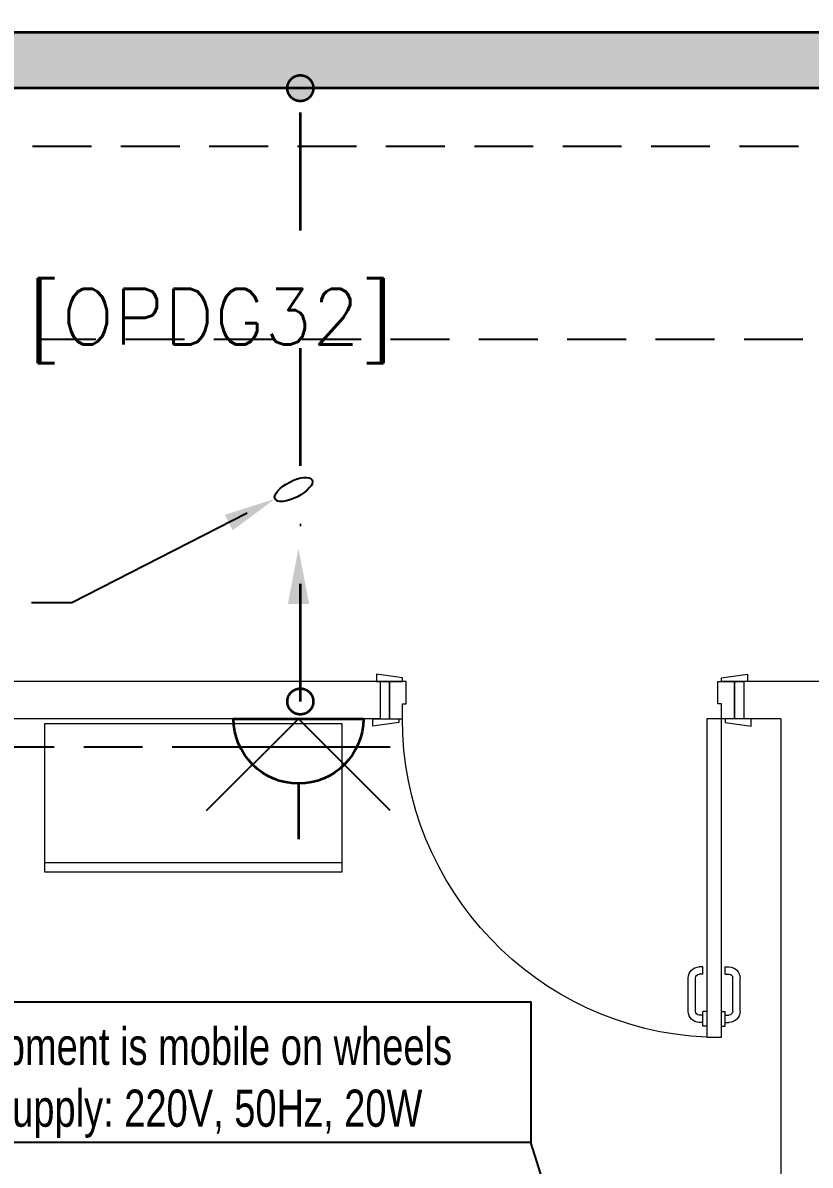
# Model space of a CAD drawing. Header units: inches. Extents: x -12418 to 57169, y -29325 to 19878.
# Drawn here: x 42815 to 44936, y -10051 to -6971 of the extents above; entities that cross this region are included whole.
import ezdxf
from ezdxf import colors
from ezdxf.entities.mleader import LeaderData, LeaderLine
from ezdxf.enums import TextEntityAlignment as Align
from ezdxf.math import Vec2, Vec3

# ---------------------------------------------------------------- set-up
doc = ezdxf.new("R2010")
doc.units = ezdxf.units.IN
doc.header["$LTSCALE"] = 25
doc.header["$MEASUREMENT"] = 0
doc.linetypes.add('DASHDOT', pattern=[25.4, 12.7, -6.35, 0, -6.35])
doc.linetypes.add('HIDDEN', pattern=[9.525, 6.35, -3.175])
doc.layers.get('0').update_dxf_attribs({"color": 8})
doc.layers.get('Defpoints').update_dxf_attribs({"color": 8})
for name, color, linetype, lineweight in [('00-Ground Floor$0$72_EGR_BASE_TEXT', 252, 'Continuous', 5), ('00-Ground Floor$0$LOADING', 253, 'Continuous', 5), ('00-Ground Floor$0$Walls', 251, 'Continuous', 5), ('00-Ground Floor$0$Wooden Joinery', 251, 'Continuous', 5), ('E-LITE-CIRC @ 100', 6, 'Continuous', 25), ('E-LITE-CLNG-CNDT', 6, 'DASHDOT', 35), ('E-LITE-EXIT-NUMB', 6, 'Continuous', 25), ('E-POWR-CLNG-CNDT', 6, 'DASHDOT', 35), ('E-POWR-FLOR-CNDT', 6, 'HIDDEN', 25), ('E-POWR-FLOR-CNDT @ 100', 6, 'HIDDEN', 25), ('E-POWR-WALL @ 100', 4, 'Continuous', 35), ('T-CABL-TRAY', 251, 'Continuous', 35)]:
    doc.layers.add(name, color=color, linetype=linetype, lineweight=lineweight)
doc.layers.add('Equipment tags', color=3, linetype='Continuous')
doc.styles.add('00-Ground Floor$0$SIMPLEX', font='SIMPLEX.shx', dxfattribs={"height": 150})
doc.styles.add('00-Ground Floor$0$X3G_ENTITY_2588D4', font='swisscl.ttf', dxfattribs={"height": 200})
doc.styles.add('DC_Simplex', font='SIMPLEX.shx', dxfattribs={"width": 0.7})

# ---------------------------------------------------------------- blocks, each defined once
blk = doc.blocks.new('00-Ground Floor$0$A$C72370EFE')
at = {"layer": '00-Ground Floor$0$Wooden Joinery'}
for p, q in [((-0.01, -0.03), (-0.01, -0.07)), ((0, -0.03), (-0.01, -0.03)), ((0.04, -0.03), (0.05, -0.03)), ((0.05, -0.03), (0.05, -0.07)), ((-0.01, -0.04), (-0.02, -0.04)), ((-0.01, -0.06), (-0.02, -0.06)), ((0.05, -0.04), (0.06, -0.04)), ((0.05, -0.06), (0.06, -0.06)), ((-0.05, -0.07), (-0.05, -0.16)), ((-0.03, -0.07), (-0.03, -0.16)), ((0, -0.07), (-0.01, -0.07)), ((0.04, -0.07), (0.05, -0.07)), ((0.07, -0.07), (0.07, -0.16)), ((0.09, -0.07), (0.09, -0.16)), ((-0.01, -0.17), (-0.02, -0.17)), ((-0.01, -0.17), (-0.01, -0.19)), ((0.05, -0.17), (0.06, -0.17)), ((0.05, -0.17), (0.05, -0.19)), ((-0.01, -0.19), (-0.02, -0.19)), ((0.05, -0.19), (0.06, -0.19))]:
    blk.add_line(p, q, dxfattribs=at)
for centre, radius, start, end in [((-0.02, -0.07), 0.03, 90, 180), ((-0.02, -0.07), 0.01, 90, 180), ((0.06, -0.07), 0.03, 0, 90), ((0.06, -0.07), 0.01, 0, 90), ((-0.02, -0.16), 0.03, 180, 270), ((-0.02, -0.16), 0.01, 180, 270), ((0.06, -0.16), 0.01, 270, 0), ((0.06, -0.16), 0.03, 270, 0)]:
    blk.add_arc(centre, radius, start, end, dxfattribs=at)
blk = doc.blocks.new('00-Ground Floor$0$A$C5DAD61B4')
at = {"layer": '00-Ground Floor$0$Wooden Joinery'}
for points in [[(80, 959.1), (80, 969.1), (10, 979.1), (10, 959.1)], [(940, 959.1), (940, 969.1), (1010, 979.1), (1010, 959.1)], [(70, 859.1), (70, 849.1), (0, 839.1), (0, 859.1)], [(120, 859.1), (120, 0), (80, 0), (80, 859.1)], [(950, 859.1), (950, 849.1), (1020, 839.1), (1020, 859.1)]]:
    blk.add_lwpolyline(points, close=True, dxfattribs=at)
for points in [[(45, 859.1), (45, 959.1), (20, 959.1), (20, 859.1), (45, 859.1)], [(45, 859.1), (80, 859.1), (80, 899.1), (90, 899.1), (90, 959.1), (45, 959.1), (45, 859.1)], [(975, 859.1), (940, 859.1), (940, 899.1), (930, 899.1), (930, 959.1), (975, 959.1), (975, 859.1)], [(975, 859.1), (975, 959.1), (1000, 959.1), (1000, 859.1), (975, 859.1)]]:
    blk.add_lwpolyline(points, dxfattribs=at)
blk.add_arc((80, 859.1), 860, 272.666, 0, dxfattribs=at)
at = {"layer": '00-Ground Floor$0$Wooden Joinery', "xscale": 999.9999999998854, "yscale": 999.9999999998854, "zscale": 999.9999999998854, "rotation": 180}
blk.add_blockref('00-Ground Floor$0$A$C72370EFE', (120, 0), dxfattribs=at)
blk = doc.blocks.new('00-Ground Floor$0$GF21027-P')
at = {"layer": '00-Ground Floor$0$LOADING'}
for p, q in [((0.4, 0.4), (-0.4, 0.4)), ((-0.4, 0.4), (-0.4, 0)), ((0.4, 0), (0.4, 0.4)), ((-0.4, 0.025), (0.4, 0.025)), ((-0.4, 0), (0.4, 0))]:
    blk.add_line(p, q, dxfattribs=at)
blk = doc.blocks.new('00-Ground Floor')
at = {"layer": '00-Ground Floor$0$Walls'}
for p, q in [((43777.5, -8747.4, 0), (40897.1, -8747.4, 0)), ((43777.5, -8747.4, 0), (43777.5, -8847.4, 0)), ((45382.9, -8747.4, 0), (44757.5, -8747.4, 0)), ((44757.5, -8747.4, 0), (44757.5, -8847.4, 0)), ((43777.5, -8847.4, 0), (40997.1, -8847.4, 0)), ((44857.5, -8847.4, 0), (44757.5, -8847.4, 0)), ((44857.5, -8847.4, 0), (44857.5, -12867.4, 0))]:
    blk.add_line(p, q, dxfattribs=at)
at = {"layer": '00-Ground Floor$0$LOADING', "color": 1, "xscale": -1000, "yscale": 1000, "zscale": 1000, "rotation": 359.9999999790882}
blk.add_blockref('00-Ground Floor$0$GF21027-P', (43274, -9260.8, 0), dxfattribs=at)
at = {"layer": '00-Ground Floor$0$Wooden Joinery', "xscale": -1}
blk.add_blockref('00-Ground Floor$0$A$C5DAD61B4', (44777.5, -9706.5, 0), dxfattribs=at)
at = {"layer": '00-Ground Floor$0$72_EGR_BASE_TEXT', "insert": (43320.8, -7688.4, 0), "char_height": 150, "attachment_point": 2, "style": '00-Ground Floor$0$SIMPLEX'}
blk.add_mtext('[OPDG32]', dxfattribs=at)
blk = doc.blocks.new('*U30')
blk.add_line((0, 1.75), (0, 3.25))
blk.add_lwpolyline([(1.75, 0, 1), (-1.75, 0)], format="xyb", close=True)
at = {"layer": 'Defpoints'}
for p, q in [((-2.475, 2.475), (0, 0)), ((2.475, 2.475), (0, 0)), ((-2.475, 0.758), (2.475, 0.758))]:
    blk.add_line(p, q, dxfattribs=at)
at = {"layer": 'E-LITE-EXIT-NUMB', "style": 'DC_Simplex', "width": 0.7, "flags": 8}
blk.add_attdef('TYPE', text='', height=2, rotation=360, dxfattribs=at).set_placement((-2.682, 5.238), align=Align.RIGHT)
blk.add_attdef('CIRCUIT', (2.682, 5.238), '', height=2, rotation=360, dxfattribs=at)
blk = doc.blocks.new('*U29')
blk.add_hatch(color=256).paths.add_polyline_path([(-0.287, 0), (0, -1.5), (0.287, 0)])
blk = doc.blocks.new('ARR0W')
at = {"color": 45}
blk.add_ellipse((0, 0), major_axis=(0.4, 0), ratio=0.4, dxfattribs=at)
at = {"color": 45, "ltscale": 0.5}
blk.add_solid([(-1.4, 0.167), (-0.4, 0), (-1.4, -0.167)], dxfattribs=at)
blk = doc.blocks.new('*U73')
at = {"lineweight": 0}
h = blk.add_hatch(dxfattribs=at)
h.set_pattern_fill('HEX', color=253, scale=8, angle=90, style=0)
h.set_pattern_definition([(90, (5e-10, 4813.436), (-43.99409, 2e-12), [25.4, -50.8]), (210, (5e-10, 4813.436), (21.99705, -38.1), [25.4, -50.8]), (150, (5e-10, 4838.836), (-21.99705, -38.1), [25.4, -50.8])])
h.paths.add_polyline_path([(0, -8633.4), (150, -8633.4), (150, 0), (0, 0)])
at = {"color": 0}
for p, q in [((0, 0), (0, -8633.4)), ((150, 0), (150, -8633.4))]:
    blk.add_line(p, q, dxfattribs=at)
blk = doc.blocks.new('A$C767e6835')
at = {"layer": 'T-CABL-TRAY', "linetype": 'Continuous', "rotation": 270}
blk.add_blockref('*U73', (26383.4, -4150), dxfattribs=at)

msp = doc.modelspace()

# ---------------------------------------------------------------- hatches: boundary and pattern name
at = {"layer": 'E-POWR-CLNG-CNDT'}
h = msp.add_hatch(color=256, dxfattribs=at)
h.dxf.hatch_style = 1
h.paths.add_polyline_path([(43527.5, -7147.4, 1), (43597.5, -7147.4, 1)])

# ---------------------------------------------------------------- linework, layer by layer
at = {"color": 7}
msp.add_line((44485, -10944.9, 0), (44183.2, -9989.8), dxfattribs=at)
at = {"layer": 'E-POWR-CLNG-CNDT', "elevation": 0}
msp.add_lwpolyline([(43562.5, -8801), (43562.5, -7147.4)], dxfattribs=at)
at = {"layer": 'E-POWR-CLNG-CNDT'}
for centre in [(43562.5, -7147.4, 0.4), (43562.5, -8801, 0)]:
    msp.add_circle(centre, 35, dxfattribs=at)
at = {"layer": 'E-POWR-FLOR-CNDT', "elevation": 0}
for points in [[(37725.8, -3941.3), (37602, -4065.1), (37602, -7303.8), (46270.1, -7303.8)], [(42502.4, -8923.2), (43481.7, -8923.2)]]:
    msp.add_lwpolyline(points, dxfattribs=at)
msp.add_lwpolyline([(46658.7, -7569.1), (46658.7, -7749.8, -0.414214), (46583.7, -7824.8), (40830, -7824.8, 0.414214), (40755, -7899.8), (40755, -12619.9), (40631.3, -12743.7)], format="xyb", dxfattribs=at)
at = {"layer": 'Equipment tags'}
msp.add_lwpolyline([(42352.5, -9611.1), (44183.2, -9611.1), (44183.2, -9989.8), (42352.5, -9989.8)], close=True, dxfattribs=at)

# ---------------------------------------------------------------- block references
at = {"layer": 'E-LITE-CLNG-CNDT'}
msp.add_blockref('00-Ground Floor', (0, 0), dxfattribs=at)
at = {"layer": 'E-POWR-FLOR-CNDT'}
msp.add_blockref('A$C767e6835', (20099.5, -2847.4, 0.4), dxfattribs=at)
at = {"layer": 'E-POWR-FLOR-CNDT @ 100', "xscale": 100, "yscale": 100, "zscale": 100, "rotation": 180}
msp.add_blockref('*U29', (43557.5, -8538.3, 0), dxfattribs=at)
at = {"layer": 'E-POWR-WALL @ 100', "xscale": -100, "yscale": 100, "zscale": 100, "rotation": 180}
msp.add_blockref('*U30', (43557.5, -8847.4, 0), dxfattribs=at)

# ---------------------------------------------------------------- texts
at = {"layer": 'Equipment tags', "insert": (42415.7, -9680.8), "char_height": 100, "attachment_point": 1, "style": '00-Ground Floor$0$X3G_ENTITY_2588D4'}
msp.add_mtext_dynamic_manual_height_columns('04 Equipment is mobile on wheels\\PPower supply: 220V, 50Hz, 20W', width=1707.103, gutter_width=100, heights=[1691.6], dxfattribs=at)

# ---------------------------------------------------------------- leaders
at = {"layer": 'E-LITE-CIRC @ 100'}
ml = msp.add_multileader_mtext('Standard', dxfattribs=at)
ml.set_content('{\\Fdc_el_romans|c0;\\W0.8;TO\\Fromans|c0; \\Fsimplex|c0;LP-GF/S7}', color=256, style='DC_Simplex')
ml.set_leader_properties()
ml.set_arrow_properties(name='ARR0W')
ml.build(insert=Vec2(0, 0))
ml.multileader.update_dxf_attribs({"dogleg_length": 200, "arrow_head_size": 140, "scale": 100})
ctx = ml.context
ctx.base_point, ctx.scale, ctx.char_height, ctx.arrow_head_size, ctx.landing_gap_size, ctx.plane_origin, ctx.plane_x_axis, ctx.plane_y_axis = Vec3(40881.6, -8535.1, 0), 100, 200, 140, 140, Vec3(58006.7, -15299.9, 0), Vec3(1, 0.000001, 0), Vec3(-0.000001, 1, 0)
ctx.text_align_type = 2
notes = []
notes.append((ctx, [(1, (1, 1, 0), (42946.6, -8535.1, 0), (-1, -0.000001, 0), 108.8, [(0, [(43544.2, -8229.2, 0)], 0, [])])]))
ctx.mtext.insert, ctx.mtext.text_direction, ctx.mtext.rotation, ctx.mtext.alignment, ctx.mtext.flow_direction = Vec3(42697.8, -8401.8, 0), Vec3(1, 0.000001, 0), 0.000001, 3, 5
for ctx, leaders in notes:
    for number, flags, end, landing, length, lines in leaders:
        leader = LeaderData()
        leader.index, (leader.has_last_leader_line, leader.has_dogleg_vector, leader.attachment_direction) = number, flags
        leader.last_leader_point, leader.dogleg_vector, leader.dogleg_length = Vec3(end), Vec3(landing), length
        for number, points, colour, breaks in lines:
            line = LeaderLine()
            line.index, line.vertices, line.color, line.breaks = number, Vec3.list(points), colors.encode_raw_color(colour), breaks
            leader.lines.append(line)
        ctx.leaders.append(leader)

doc.saveas('drawing.dxf')
